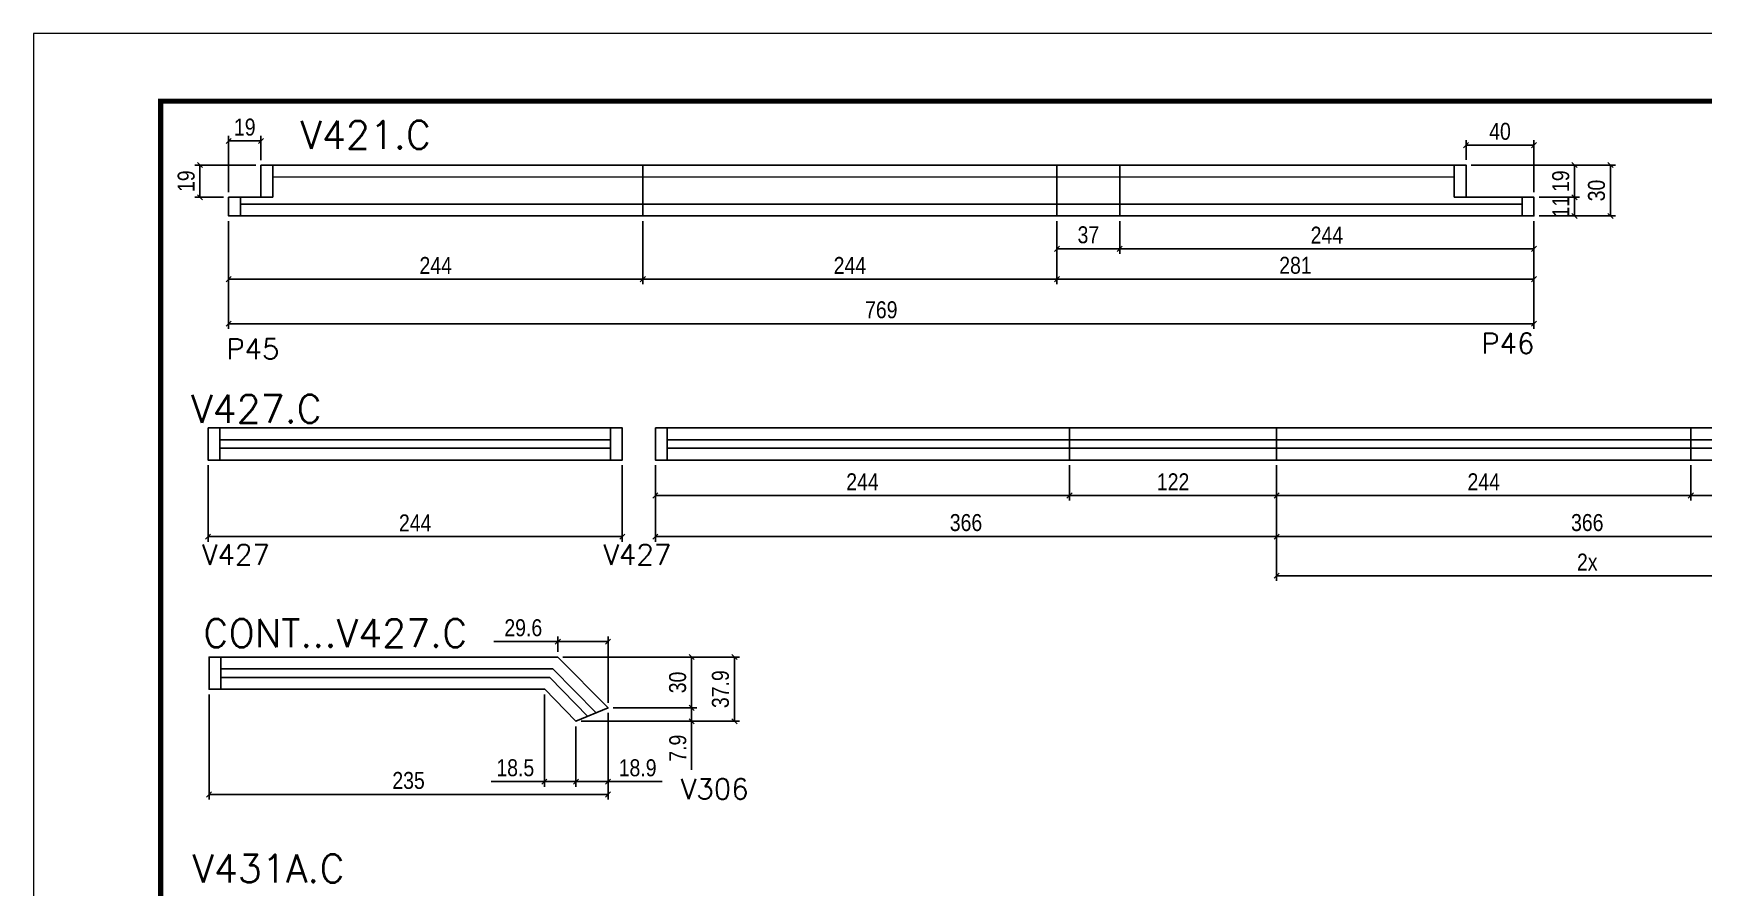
# Model space of a CAD drawing. Extents: x 567194 to 573448, y 6745 to 10093.
# Drawn here: x 571963 to 572947, y 8441 to 8944 of the extents above; entities that cross this region are included whole.
import ezdxf

# ---------------------------------------------------------------- set-up
doc = ezdxf.new("R2010")
doc.units = 0
doc.linetypes.add('DASHED', pattern=[0.75, 0.5, -0.25])
doc.layers.get('0').update_dxf_attribs({"linetype": 'CONTINUOUS'})
doc.layers.get('DEFPOINTS').update_dxf_attribs({"linetype": 'CONTINUOUS'})
for name, color, linetype in [('254', 254, 'CONTINUOUS'), ('5', 5, 'CONTINUOUS'), ('COTA', 241, 'CONTINUOUS'), ('NOMENCLATURA', 7, 'CONTINUOUS'), ('Painéis', 200, 'CONTINUOUS'), ('SARR_2.2x7', 40, 'CONTINUOUS')]:
    doc.layers.add(name, color=color, linetype=linetype)
doc.layers.add('Folhas', color=255, linetype='CONTINUOUS', lineweight=9)
doc.layers.add('SARRAFO DE PRESSAO', color=251, linetype='DASHED', lineweight=9)
doc.styles.add('COTA TECNICA', font='techl___.ttf', dxfattribs={"height": 10})
doc.styles.add('COTA TECNICA-50', font='techl___.ttf', dxfattribs={"height": 10})
doc.styles.get("Standard").update_dxf_attribs({"font": 'ROMANS.SHX'})
doc.dimstyles.new('COTA PAINEL-50', dxfattribs={"dimtxt": 10, "dimasz": 3, "dimexe": 3, "dimexo": 3, "dimgap": 3, "dimtad": 1, "dimdec": 1, "dimzin": 12, "dimdsep": 46, "dimtxsty": 'COTA TECNICA-50', "dimblk1": 'OBLIQUE', "dimblk2": 'OBLIQUE', "dimsah": 1, "dimcen": 0.9, "dimclrd": 4, "dimclre": 4, "dimclrt": 240, "dimadec": 1, "dimazin": 3, "dimtfac": 1, "dimtdec": 1, "dimtmove": 0, "dimatfit": 3, "dimfxl": 1, "dimtolj": 1, "dimtzin": 12, "dimarcsym": 0})
doc.dimstyles.new('PAINEL', dxfattribs={"dimtxt": 10, "dimasz": 3, "dimexe": 3, "dimexo": 3, "dimgap": 3, "dimtad": 1, "dimdec": 1, "dimzin": 12, "dimdsep": 46, "dimtxsty": 'COTA TECNICA', "dimblk1": 'OBLIQUE', "dimblk2": 'OBLIQUE', "dimsah": 1, "dimcen": 0.9, "dimclrd": 4, "dimclre": 4, "dimclrt": 240, "dimadec": 1, "dimazin": 3, "dimtfac": 1, "dimtdec": 1, "dimtmove": 0, "dimatfit": 3, "dimfxl": 1, "dimtolj": 1, "dimtzin": 12, "dimarcsym": 0})

# ---------------------------------------------------------------- blocks, each defined once
blk = doc.blocks.new('9999999999')
at = {"layer": 'Folhas'}
blk.add_lwpolyline([(98138.98, 34190.21), (99623.98, 34190.21), (99623.98, 35240.21), (98138.98, 35240.21)], close=True, dxfattribs=at)
at = {"layer": 'Folhas', "color": 30, "const_width": 3}
blk.add_lwpolyline([(98213.98, 34230.21), (99583.98, 34230.21), (99583.98, 35200.21), (98213.98, 35200.21)], close=True, dxfattribs=at)
blk = doc.blocks.new('_Oblique')
at = {"color": 0, "linetype": 'ByBlock', "lineweight": -2}
blk.add_line((-0.5, -0.5), (0.5, 0.5), dxfattribs=at)
blk = doc.blocks.new('*D71')
at = {"layer": 'COTA', "color": 4, "linetype": 'ByBlock', "lineweight": -2, "transparency": 16777216}
for p, q in [((572066.2, 8554.44), (572066.2, 8492.41)), ((572301.24, 8543.47), (572301.24, 8492.41)), ((572301.24, 8495.41), (572066.2, 8495.41))]:
    blk.add_line(p, q, dxfattribs=at)
at = {"layer": 'DEFPOINTS', "color": 0, "linetype": 'ByBlock', "transparency": 16777216}
for p in [(572066.2, 8557.44), (572301.24, 8546.47), (572066.2, 8495.41)]:
    blk.add_point(p, dxfattribs=at)
at = {"layer": 'COTA', "color": 4, "linetype": 'ByBlock', "lineweight": -2, "transparency": 16777216, "xscale": 3, "yscale": 3, "zscale": 3, "rotation": 180}
blk.add_blockref('_Oblique', (572066.2, 8495.41), dxfattribs=at)
at = {"layer": 'COTA', "color": 4, "linetype": 'ByBlock', "lineweight": -2, "transparency": 16777216, "xscale": 3, "yscale": 3, "zscale": 3}
blk.add_blockref('_Oblique', (572301.24, 8495.41), dxfattribs=at)
at = {"layer": 'COTA', "color": 240, "linetype": 'ByBlock', "transparency": 16777216, "insert": (572183.72, 8503.63), "char_height": 10, "attachment_point": 5, "style": 'COTA TECNICA-50'}
blk.add_mtext('\\A1;235', dxfattribs=at)
blk = doc.blocks.new('*D72')
at = {"layer": 'COTA', "color": 4, "linetype": 'ByBlock', "lineweight": -2, "transparency": 16777216}
for p, q in [((572695.13, 8689.5), (572695.13, 8621.35)), ((573061.13, 8689.5), (573061.13, 8621.35)), ((572695.13, 8624.35), (573061.13, 8624.35))]:
    blk.add_line(p, q, dxfattribs=at)
at = {"layer": 'DEFPOINTS', "color": 0, "linetype": 'ByBlock', "transparency": 16777216}
for p in [(572695.13, 8692.5), (573061.13, 8692.5), (573061.13, 8624.35)]:
    blk.add_point(p, dxfattribs=at)
at = {"layer": 'COTA', "color": 4, "linetype": 'ByBlock', "lineweight": -2, "transparency": 16777216, "xscale": 3, "yscale": 3, "zscale": 3, "rotation": 180}
blk.add_blockref('_Oblique', (572695.13, 8624.35), dxfattribs=at)
at = {"layer": 'COTA', "color": 4, "linetype": 'ByBlock', "lineweight": -2, "transparency": 16777216, "xscale": 3, "yscale": 3, "zscale": 3}
blk.add_blockref('_Oblique', (573061.13, 8624.35), dxfattribs=at)
at = {"layer": 'COTA', "color": 240, "linetype": 'ByBlock', "transparency": 16777216, "insert": (572878.13, 8632.41), "char_height": 10, "attachment_point": 5, "style": 'COTA TECNICA-50'}
blk.add_mtext('\\A1;2x', dxfattribs=at)
blk = doc.blocks.new('*D190')
at = {"layer": 'COTA', "color": 4, "linetype": 'ByBlock', "lineweight": -2, "transparency": 16777216}
for p, q in [((572065.62, 8689.5), (572065.62, 8644.41)), ((572309.62, 8689.5), (572309.62, 8644.41)), ((572065.62, 8647.41), (572309.62, 8647.41))]:
    blk.add_line(p, q, dxfattribs=at)
at = {"layer": 'DEFPOINTS', "color": 0, "linetype": 'ByBlock', "transparency": 16777216}
for p in [(572065.62, 8692.5), (572309.62, 8692.5), (572309.62, 8647.41)]:
    blk.add_point(p, dxfattribs=at)
at = {"layer": 'COTA', "color": 4, "linetype": 'ByBlock', "lineweight": -2, "transparency": 16777216, "xscale": 3, "yscale": 3, "zscale": 3, "rotation": 180}
blk.add_blockref('_Oblique', (572065.62, 8647.41), dxfattribs=at)
at = {"layer": 'COTA', "color": 4, "linetype": 'ByBlock', "lineweight": -2, "transparency": 16777216, "xscale": 3, "yscale": 3, "zscale": 3}
blk.add_blockref('_Oblique', (572309.62, 8647.41), dxfattribs=at)
at = {"layer": 'COTA', "color": 240, "linetype": 'ByBlock', "transparency": 16777216, "insert": (572187.62, 8655.48), "char_height": 10, "attachment_point": 5, "style": 'COTA TECNICA-50'}
blk.add_mtext('\\A1;244', dxfattribs=at)
blk = doc.blocks.new('*D191')
at = {"layer": 'COTA', "color": 4, "linetype": 'ByBlock', "lineweight": -2, "transparency": 16777216}
for p, q in [((572939.13, 8689.5), (572939.13, 8668.65)), ((573061.13, 8689.5), (573061.13, 8668.65)), ((572939.13, 8671.65), (573061.13, 8671.65))]:
    blk.add_line(p, q, dxfattribs=at)
at = {"layer": 'DEFPOINTS', "color": 0, "linetype": 'ByBlock', "transparency": 16777216}
for p in [(572939.13, 8692.5), (573061.13, 8692.5), (573061.13, 8671.65)]:
    blk.add_point(p, dxfattribs=at)
at = {"layer": 'COTA', "color": 4, "linetype": 'ByBlock', "lineweight": -2, "transparency": 16777216, "xscale": 3, "yscale": 3, "zscale": 3, "rotation": 180}
blk.add_blockref('_Oblique', (572939.13, 8671.65), dxfattribs=at)
at = {"layer": 'COTA', "color": 4, "linetype": 'ByBlock', "lineweight": -2, "transparency": 16777216, "xscale": 3, "yscale": 3, "zscale": 3}
blk.add_blockref('_Oblique', (573061.13, 8671.65), dxfattribs=at)
at = {"layer": 'COTA', "color": 240, "linetype": 'ByBlock', "transparency": 16777216, "insert": (573000.13, 8679.71), "char_height": 10, "attachment_point": 5, "style": 'COTA TECNICA-50'}
blk.add_mtext('\\A1;122', dxfattribs=at)
blk = doc.blocks.new('*D214')
at = {"layer": 'COTA', "color": 4, "linetype": 'ByBlock', "lineweight": -2, "transparency": 16777216}
for p, q in [((572274.67, 8576.44), (572353.48, 8576.44)), ((572350.48, 8546.47), (572350.48, 8576.44)), ((572304.24, 8546.47), (572353.48, 8546.47))]:
    blk.add_line(p, q, dxfattribs=at)
at = {"layer": 'DEFPOINTS', "color": 0, "linetype": 'ByBlock', "transparency": 16777216}
for p in [(572271.67, 8576.44), (572350.48, 8576.44), (572301.24, 8546.47)]:
    blk.add_point(p, dxfattribs=at)
at = {"layer": 'COTA', "color": 4, "linetype": 'ByBlock', "lineweight": -2, "transparency": 16777216, "xscale": 3, "yscale": 3, "zscale": 3}
for p, rotation in [((572350.48, 8576.44), 90), ((572350.48, 8546.47), 270)]:
    blk.add_blockref('_Oblique', p, dxfattribs=dict(at, rotation=rotation))
at = {"layer": 'COTA', "color": 240, "linetype": 'ByBlock', "transparency": 16777216, "insert": (572342.27, 8561.45), "char_height": 10, "attachment_point": 5, "rotation": 90, "style": 'COTA TECNICA-50'}
blk.add_mtext('\\A1;30', dxfattribs=at)
blk = doc.blocks.new('*D215')
at = {"layer": 'COTA', "color": 4, "linetype": 'ByBlock', "lineweight": -2, "transparency": 16777216}
for p, q in [((572304.24, 8546.47), (572353.48, 8546.47)), ((572350.48, 8546.47), (572350.48, 8538.54)), ((572285.32, 8538.54), (572353.48, 8538.54)), ((572350.48, 8538.54), (572350.48, 8509.86))]:
    blk.add_line(p, q, dxfattribs=at)
at = {"layer": 'DEFPOINTS', "color": 0, "linetype": 'ByBlock', "transparency": 16777216}
for p in [(572301.24, 8546.47), (572282.32, 8538.54), (572350.48, 8538.54)]:
    blk.add_point(p, dxfattribs=at)
at = {"layer": 'COTA', "color": 4, "linetype": 'ByBlock', "lineweight": -2, "transparency": 16777216, "xscale": 3, "yscale": 3, "zscale": 3}
for p, rotation in [((572350.48, 8546.47), 90), ((572350.48, 8538.54), 270)]:
    blk.add_blockref('_Oblique', p, dxfattribs=dict(at, rotation=rotation))
at = {"layer": 'COTA', "color": 240, "linetype": 'ByBlock', "transparency": 16777216, "insert": (572342.38, 8522.7), "char_height": 10, "attachment_point": 5, "rotation": 90, "style": 'COTA TECNICA-50'}
blk.add_mtext('\\A1;7.9', dxfattribs=at)
blk = doc.blocks.new('*D78')
at = {"layer": 'COTA', "color": 4, "linetype": 'ByBlock', "lineweight": -2, "transparency": 16777216}
for p, q in [((572274.67, 8576.44), (572378.74, 8576.44)), ((572375.74, 8576.44), (572375.74, 8538.54)), ((572285.32, 8538.54), (572378.74, 8538.54))]:
    blk.add_line(p, q, dxfattribs=at)
at = {"layer": 'DEFPOINTS', "color": 0, "linetype": 'ByBlock', "transparency": 16777216}
for p in [(572271.67, 8576.44), (572282.32, 8538.54), (572375.74, 8538.54)]:
    blk.add_point(p, dxfattribs=at)
at = {"layer": 'COTA', "color": 4, "linetype": 'ByBlock', "lineweight": -2, "transparency": 16777216, "xscale": 3, "yscale": 3, "zscale": 3}
for p, rotation in [((572375.74, 8576.44), 90), ((572375.74, 8538.54), 270)]:
    blk.add_blockref('_Oblique', p, dxfattribs=dict(at, rotation=rotation))
at = {"layer": 'COTA', "color": 240, "linetype": 'ByBlock', "transparency": 16777216, "insert": (572367.49, 8557.49), "char_height": 10, "attachment_point": 5, "rotation": 90, "style": 'COTA TECNICA-50'}
blk.add_mtext('\\A1;37.9', dxfattribs=at)
blk = doc.blocks.new('*D79')
at = {"layer": 'COTA', "color": 4, "linetype": 'ByBlock', "lineweight": -2, "transparency": 16777216}
for p, q in [((572301.24, 8543.47), (572301.24, 8499.98)), ((572282.32, 8535.54), (572282.32, 8499.98)), ((572282.32, 8502.98), (572301.24, 8502.98)), ((572301.24, 8502.98), (572333.1, 8502.98))]:
    blk.add_line(p, q, dxfattribs=at)
at = {"layer": 'DEFPOINTS', "color": 0, "linetype": 'ByBlock', "transparency": 16777216}
for p in [(572301.24, 8546.47), (572282.32, 8538.54), (572282.32, 8502.98)]:
    blk.add_point(p, dxfattribs=at)
at = {"layer": 'COTA', "color": 4, "linetype": 'ByBlock', "lineweight": -2, "transparency": 16777216, "xscale": 3, "yscale": 3, "zscale": 3, "rotation": 180}
blk.add_blockref('_Oblique', (572282.32, 8502.98), dxfattribs=at)
at = {"layer": 'COTA', "color": 4, "linetype": 'ByBlock', "lineweight": -2, "transparency": 16777216, "xscale": 3, "yscale": 3, "zscale": 3}
blk.add_blockref('_Oblique', (572301.24, 8502.98), dxfattribs=at)
at = {"layer": 'COTA', "color": 240, "linetype": 'ByBlock', "transparency": 16777216, "insert": (572318.67, 8511.08), "char_height": 10, "attachment_point": 5, "style": 'COTA TECNICA-50'}
blk.add_mtext('\\A1;18.9', dxfattribs=at)
blk = doc.blocks.new('*D216')
at = {"layer": 'COTA', "color": 4, "linetype": 'ByBlock', "lineweight": -2, "transparency": 16777216}
for p, q in [((572263.77, 8554.44), (572263.77, 8499.98)), ((572282.32, 8535.54), (572282.32, 8499.98)), ((572263.77, 8502.98), (572232.43, 8502.98)), ((572282.32, 8502.98), (572263.77, 8502.98))]:
    blk.add_line(p, q, dxfattribs=at)
at = {"layer": 'DEFPOINTS', "color": 0, "linetype": 'ByBlock', "transparency": 16777216}
for p in [(572263.77, 8557.44), (572282.32, 8538.54), (572263.77, 8502.98)]:
    blk.add_point(p, dxfattribs=at)
at = {"layer": 'COTA', "color": 4, "linetype": 'ByBlock', "lineweight": -2, "transparency": 16777216, "xscale": 3, "yscale": 3, "zscale": 3, "rotation": 180}
blk.add_blockref('_Oblique', (572263.77, 8502.98), dxfattribs=at)
at = {"layer": 'COTA', "color": 4, "linetype": 'ByBlock', "lineweight": -2, "transparency": 16777216, "xscale": 3, "yscale": 3, "zscale": 3}
blk.add_blockref('_Oblique', (572282.32, 8502.98), dxfattribs=at)
at = {"layer": 'COTA', "color": 240, "linetype": 'ByBlock', "transparency": 16777216, "insert": (572246.6, 8511.11), "char_height": 10, "attachment_point": 5, "style": 'COTA TECNICA-50'}
blk.add_mtext('\\A1;18.5', dxfattribs=at)
blk = doc.blocks.new('*D225')
at = {"layer": 'COTA', "color": 4, "linetype": 'ByBlock', "lineweight": -2, "transparency": 16777216}
for p, q in [((572271.67, 8585.51), (572233.95, 8585.51)), ((572271.67, 8579.44), (572271.67, 8588.51)), ((572301.24, 8585.51), (572271.67, 8585.51)), ((572301.24, 8549.47), (572301.24, 8588.51))]:
    blk.add_line(p, q, dxfattribs=at)
at = {"layer": 'DEFPOINTS', "color": 0, "linetype": 'ByBlock', "transparency": 16777216}
for p in [(572271.67, 8585.51), (572271.67, 8576.44), (572301.24, 8546.47)]:
    blk.add_point(p, dxfattribs=at)
at = {"layer": 'COTA', "color": 4, "linetype": 'ByBlock', "lineweight": -2, "transparency": 16777216, "xscale": 3, "yscale": 3, "zscale": 3, "rotation": 180}
blk.add_blockref('_Oblique', (572271.67, 8585.51), dxfattribs=at)
at = {"layer": 'COTA', "color": 4, "linetype": 'ByBlock', "lineweight": -2, "transparency": 16777216, "xscale": 3, "yscale": 3, "zscale": 3}
blk.add_blockref('_Oblique', (572301.24, 8585.51), dxfattribs=at)
at = {"layer": 'COTA', "color": 240, "linetype": 'ByBlock', "transparency": 16777216, "insert": (572251.31, 8593.64), "char_height": 10, "attachment_point": 5, "style": 'COTA TECNICA-50'}
blk.add_mtext('\\A1;29.6', dxfattribs=at)
blk = doc.blocks.new('*D234')
at = {"layer": 'COTA', "color": 4, "lineweight": -2, "transparency": 16777216}
for p, q in [((572329.13, 8689.5), (572329.13, 8668.65)), ((572573.13, 8689.5), (572573.13, 8668.65)), ((572329.13, 8671.65), (572573.13, 8671.65))]:
    blk.add_line(p, q, dxfattribs=at)
at = {"layer": 'DEFPOINTS', "color": 0, "transparency": 16777216}
for p in [(572329.13, 8692.5), (572573.13, 8692.5), (572573.13, 8671.65)]:
    blk.add_point(p, dxfattribs=at)
at = {"layer": 'COTA', "color": 4, "lineweight": -2, "transparency": 16777216, "xscale": 3, "yscale": 3, "zscale": 3, "rotation": 180}
blk.add_blockref('_Oblique', (572329.13, 8671.65), dxfattribs=at)
at = {"layer": 'COTA', "color": 4, "lineweight": -2, "transparency": 16777216, "xscale": 3, "yscale": 3, "zscale": 3}
blk.add_blockref('_Oblique', (572573.13, 8671.65), dxfattribs=at)
at = {"layer": 'COTA', "color": 240, "transparency": 16777216, "insert": (572451.13, 8679.72), "char_height": 10, "attachment_point": 5, "style": 'COTA TECNICA'}
blk.add_mtext('\\A1;244', dxfattribs=at)
blk = doc.blocks.new('*D100')
at = {"layer": 'COTA', "color": 4, "lineweight": -2, "transparency": 16777216}
for p, q in [((572573.13, 8689.5), (572573.13, 8668.65)), ((572695.13, 8689.5), (572695.13, 8668.65)), ((572573.13, 8671.65), (572695.13, 8671.65))]:
    blk.add_line(p, q, dxfattribs=at)
at = {"layer": 'DEFPOINTS', "color": 0, "transparency": 16777216}
for p in [(572573.13, 8692.5), (572695.13, 8692.5), (572695.13, 8671.65)]:
    blk.add_point(p, dxfattribs=at)
at = {"layer": 'COTA', "color": 4, "lineweight": -2, "transparency": 16777216, "xscale": 3, "yscale": 3, "zscale": 3, "rotation": 180}
blk.add_blockref('_Oblique', (572573.13, 8671.65), dxfattribs=at)
at = {"layer": 'COTA', "color": 4, "lineweight": -2, "transparency": 16777216, "xscale": 3, "yscale": 3, "zscale": 3}
blk.add_blockref('_Oblique', (572695.13, 8671.65), dxfattribs=at)
at = {"layer": 'COTA', "color": 240, "transparency": 16777216, "insert": (572634.13, 8679.71), "char_height": 10, "attachment_point": 5, "style": 'COTA TECNICA'}
blk.add_mtext('\\A1;122', dxfattribs=at)
blk = doc.blocks.new('*D101')
at = {"layer": 'COTA', "color": 4, "lineweight": -2, "transparency": 16777216}
for p, q in [((572329.13, 8689.5), (572329.13, 8644.41)), ((572695.13, 8689.5), (572695.13, 8644.41)), ((572329.13, 8647.41), (572695.13, 8647.41))]:
    blk.add_line(p, q, dxfattribs=at)
at = {"layer": 'DEFPOINTS', "color": 0, "transparency": 16777216}
for p in [(572329.13, 8692.5), (572695.13, 8692.5), (572695.13, 8647.41)]:
    blk.add_point(p, dxfattribs=at)
at = {"layer": 'COTA', "color": 4, "lineweight": -2, "transparency": 16777216, "xscale": 3, "yscale": 3, "zscale": 3, "rotation": 180}
blk.add_blockref('_Oblique', (572329.13, 8647.41), dxfattribs=at)
at = {"layer": 'COTA', "color": 4, "lineweight": -2, "transparency": 16777216, "xscale": 3, "yscale": 3, "zscale": 3}
blk.add_blockref('_Oblique', (572695.13, 8647.41), dxfattribs=at)
at = {"layer": 'COTA', "color": 240, "transparency": 16777216, "insert": (572512.13, 8655.63), "char_height": 10, "attachment_point": 5, "style": 'COTA TECNICA'}
blk.add_mtext('\\A1;366', dxfattribs=at)
blk = doc.blocks.new('*D235')
at = {"layer": 'COTA', "color": 4, "lineweight": -2, "transparency": 16777216}
for p, q in [((572695.13, 8689.5), (572695.13, 8668.65)), ((572939.13, 8689.5), (572939.13, 8668.65)), ((572695.13, 8671.65), (572939.13, 8671.65))]:
    blk.add_line(p, q, dxfattribs=at)
at = {"layer": 'DEFPOINTS', "color": 0, "transparency": 16777216}
for p in [(572695.13, 8692.5), (572939.13, 8692.5), (572939.13, 8671.65)]:
    blk.add_point(p, dxfattribs=at)
at = {"layer": 'COTA', "color": 4, "lineweight": -2, "transparency": 16777216, "xscale": 3, "yscale": 3, "zscale": 3, "rotation": 180}
blk.add_blockref('_Oblique', (572695.13, 8671.65), dxfattribs=at)
at = {"layer": 'COTA', "color": 4, "lineweight": -2, "transparency": 16777216, "xscale": 3, "yscale": 3, "zscale": 3}
blk.add_blockref('_Oblique', (572939.13, 8671.65), dxfattribs=at)
at = {"layer": 'COTA', "color": 240, "transparency": 16777216, "insert": (572817.13, 8679.72), "char_height": 10, "attachment_point": 5, "style": 'COTA TECNICA'}
blk.add_mtext('\\A1;244', dxfattribs=at)
blk = doc.blocks.new('*D102')
at = {"layer": 'COTA', "color": 4, "lineweight": -2, "transparency": 16777216}
for p, q in [((572695.13, 8689.5), (572695.13, 8644.41)), ((573061.13, 8689.5), (573061.13, 8644.41)), ((572695.13, 8647.41), (573061.13, 8647.41))]:
    blk.add_line(p, q, dxfattribs=at)
at = {"layer": 'DEFPOINTS', "color": 0, "transparency": 16777216}
for p in [(572695.13, 8692.5), (573061.13, 8692.5), (573061.13, 8647.41)]:
    blk.add_point(p, dxfattribs=at)
at = {"layer": 'COTA', "color": 4, "lineweight": -2, "transparency": 16777216, "xscale": 3, "yscale": 3, "zscale": 3, "rotation": 180}
blk.add_blockref('_Oblique', (572695.13, 8647.41), dxfattribs=at)
at = {"layer": 'COTA', "color": 4, "lineweight": -2, "transparency": 16777216, "xscale": 3, "yscale": 3, "zscale": 3}
blk.add_blockref('_Oblique', (573061.13, 8647.41), dxfattribs=at)
at = {"layer": 'COTA', "color": 240, "transparency": 16777216, "insert": (572878.13, 8655.63), "char_height": 10, "attachment_point": 5, "style": 'COTA TECNICA'}
blk.add_mtext('\\A1;366', dxfattribs=at)
blk = doc.blocks.new('*D265')
at = {"layer": '254', "color": 4, "linetype": 'Continuous', "lineweight": -2, "transparency": 16777216}
for p, q in [((572077.72, 8833.39), (572077.72, 8796.17)), ((572321.72, 8833.39), (572321.72, 8796.17)), ((572077.72, 8799.17), (572321.72, 8799.17))]:
    blk.add_line(p, q, dxfattribs=at)
at = {"layer": 'DEFPOINTS', "color": 0, "linetype": 'Continuous', "transparency": 16777216}
for p in [(572077.72, 8836.39), (572321.72, 8836.39), (572321.72, 8799.17)]:
    blk.add_point(p, dxfattribs=at)
at = {"layer": '254', "color": 4, "linetype": 'Continuous', "lineweight": -2, "transparency": 16777216, "xscale": 3, "yscale": 3, "zscale": 3, "rotation": 180}
blk.add_blockref('_Oblique', (572077.72, 8799.17), dxfattribs=at)
at = {"layer": '254', "color": 4, "linetype": 'Continuous', "lineweight": -2, "transparency": 16777216, "xscale": 3, "yscale": 3, "zscale": 3}
blk.add_blockref('_Oblique', (572321.72, 8799.17), dxfattribs=at)
at = {"layer": '254', "color": 240, "linetype": 'Continuous', "transparency": 16777216, "insert": (572199.72, 8807.24), "char_height": 10, "attachment_point": 5, "style": 'COTA TECNICA'}
blk.add_mtext('\\A1;244', dxfattribs=at)
blk = doc.blocks.new('*D266')
at = {"layer": '254', "color": 4, "linetype": 'Continuous', "lineweight": -2, "transparency": 16777216}
for p, q in [((572321.72, 8833.39), (572321.72, 8796.17)), ((572565.72, 8833.39), (572565.72, 8796.17)), ((572321.72, 8799.17), (572565.72, 8799.17))]:
    blk.add_line(p, q, dxfattribs=at)
at = {"layer": 'DEFPOINTS', "color": 0, "linetype": 'Continuous', "transparency": 16777216}
for p in [(572321.72, 8836.39), (572565.72, 8836.39), (572565.72, 8799.17)]:
    blk.add_point(p, dxfattribs=at)
at = {"layer": '254', "color": 4, "linetype": 'Continuous', "lineweight": -2, "transparency": 16777216, "xscale": 3, "yscale": 3, "zscale": 3, "rotation": 180}
blk.add_blockref('_Oblique', (572321.72, 8799.17), dxfattribs=at)
at = {"layer": '254', "color": 4, "linetype": 'Continuous', "lineweight": -2, "transparency": 16777216, "xscale": 3, "yscale": 3, "zscale": 3}
blk.add_blockref('_Oblique', (572565.72, 8799.17), dxfattribs=at)
at = {"layer": '254', "color": 240, "linetype": 'Continuous', "transparency": 16777216, "insert": (572443.72, 8807.24), "char_height": 10, "attachment_point": 5, "style": 'COTA TECNICA'}
blk.add_mtext('\\A1;244', dxfattribs=at)
blk = doc.blocks.new('*D267')
at = {"layer": '254', "color": 4, "linetype": 'Continuous', "lineweight": -2, "transparency": 16777216}
for p, q in [((572602.72, 8833.39), (572602.72, 8814.04)), ((572846.73, 8833.39), (572846.73, 8814.04)), ((572602.72, 8817.04), (572846.73, 8817.04))]:
    blk.add_line(p, q, dxfattribs=at)
at = {"layer": 'DEFPOINTS', "color": 0, "linetype": 'Continuous', "transparency": 16777216}
for p in [(572602.72, 8836.39), (572846.73, 8836.39), (572846.73, 8817.04)]:
    blk.add_point(p, dxfattribs=at)
at = {"layer": '254', "color": 4, "linetype": 'Continuous', "lineweight": -2, "transparency": 16777216, "xscale": 3, "yscale": 3, "zscale": 3}
for p, rotation in [((572602.72, 8817.04), 180.0000640061699), ((572846.73, 8817.04), 6.40061699439162e-05)]:
    blk.add_blockref('_Oblique', p, dxfattribs=dict(at, rotation=rotation))
at = {"layer": '254', "color": 240, "linetype": 'Continuous', "transparency": 16777216, "insert": (572724.72, 8825.11), "char_height": 10, "attachment_point": 5, "rotation": 0.00006, "style": 'COTA TECNICA'}
blk.add_mtext('\\A1;244', dxfattribs=at)
blk = doc.blocks.new('*D268')
at = {"layer": '254', "color": 4, "linetype": 'Continuous', "lineweight": -2, "transparency": 16777216}
for p, q in [((572565.72, 8833.39), (572565.72, 8814.04)), ((572602.72, 8833.39), (572602.72, 8814.04)), ((572565.72, 8817.04), (572602.72, 8817.04))]:
    blk.add_line(p, q, dxfattribs=at)
at = {"layer": 'DEFPOINTS', "color": 0, "linetype": 'Continuous', "transparency": 16777216}
for p in [(572565.72, 8836.39), (572602.72, 8836.39), (572602.72, 8817.04)]:
    blk.add_point(p, dxfattribs=at)
at = {"layer": '254', "color": 4, "linetype": 'Continuous', "lineweight": -2, "transparency": 16777216, "xscale": 3, "yscale": 3, "zscale": 3, "rotation": 180}
blk.add_blockref('_Oblique', (572565.72, 8817.04), dxfattribs=at)
at = {"layer": '254', "color": 4, "linetype": 'Continuous', "lineweight": -2, "transparency": 16777216, "xscale": 3, "yscale": 3, "zscale": 3}
blk.add_blockref('_Oblique', (572602.72, 8817.04), dxfattribs=at)
at = {"layer": '254', "color": 240, "linetype": 'Continuous', "transparency": 16777216, "insert": (572584.22, 8825.26), "char_height": 10, "attachment_point": 5, "style": 'COTA TECNICA'}
blk.add_mtext('\\A1;37', dxfattribs=at)
blk = doc.blocks.new('*D269')
at = {"layer": '254', "color": 4, "linetype": 'Continuous', "lineweight": -2, "transparency": 16777216}
for p, q in [((572849.72, 8847.4), (572873.61, 8847.4)), ((572870.61, 8836.39), (572870.61, 8847.4)), ((572849.72, 8836.39), (572873.61, 8836.39))]:
    blk.add_line(p, q, dxfattribs=at)
at = {"layer": 'DEFPOINTS', "color": 0, "linetype": 'Continuous', "transparency": 16777216}
for p in [(572846.72, 8847.4), (572870.61, 8847.4), (572846.72, 8836.39)]:
    blk.add_point(p, dxfattribs=at)
at = {"layer": '254', "color": 4, "linetype": 'Continuous', "lineweight": -2, "transparency": 16777216, "xscale": 3, "yscale": 3, "zscale": 3}
for p, rotation in [((572870.61, 8847.4), 90), ((572870.61, 8836.39), 270)]:
    blk.add_blockref('_Oblique', p, dxfattribs=dict(at, rotation=rotation))
at = {"layer": '254', "color": 240, "linetype": 'Continuous', "transparency": 16777216, "insert": (572862.56, 8841.89), "char_height": 10, "attachment_point": 5, "rotation": 90, "style": 'COTA TECNICA'}
blk.add_mtext('\\A1;11', dxfattribs=at)
blk = doc.blocks.new('*D270')
at = {"layer": '254', "color": 4, "linetype": 'Continuous', "lineweight": -2, "transparency": 16777216}
for p, q in [((572809.72, 8866.4), (572873.61, 8866.4)), ((572870.61, 8847.4), (572870.61, 8866.4)), ((572849.72, 8847.4), (572873.61, 8847.4))]:
    blk.add_line(p, q, dxfattribs=at)
at = {"layer": 'DEFPOINTS', "color": 0, "linetype": 'Continuous', "transparency": 16777216}
for p in [(572806.72, 8866.4), (572870.61, 8866.4), (572846.72, 8847.4)]:
    blk.add_point(p, dxfattribs=at)
at = {"layer": '254', "color": 4, "linetype": 'Continuous', "lineweight": -2, "transparency": 16777216, "xscale": 3, "yscale": 3, "zscale": 3}
for p, rotation in [((572870.61, 8866.4), 90), ((572870.61, 8847.4), 270)]:
    blk.add_blockref('_Oblique', p, dxfattribs=dict(at, rotation=rotation))
at = {"layer": '254', "color": 240, "linetype": 'Continuous', "transparency": 16777216, "insert": (572862.53, 8856.9), "char_height": 10, "attachment_point": 5, "rotation": 90, "style": 'COTA TECNICA'}
blk.add_mtext('\\A1;19', dxfattribs=at)
blk = doc.blocks.new('*D271')
at = {"layer": '254', "color": 4, "linetype": 'Continuous', "lineweight": -2, "transparency": 16777216}
for p, q in [((572806.72, 8869.4), (572806.72, 8881.13)), ((572806.72, 8878.13), (572846.72, 8878.13)), ((572846.72, 8850.4), (572846.72, 8881.13))]:
    blk.add_line(p, q, dxfattribs=at)
at = {"layer": 'DEFPOINTS', "color": 0, "linetype": 'Continuous', "transparency": 16777216}
for p in [(572846.72, 8878.13), (572806.72, 8866.4), (572846.72, 8847.4)]:
    blk.add_point(p, dxfattribs=at)
at = {"layer": '254', "color": 4, "linetype": 'Continuous', "lineweight": -2, "transparency": 16777216, "xscale": 3, "yscale": 3, "zscale": 3, "rotation": 180}
blk.add_blockref('_Oblique', (572806.72, 8878.13), dxfattribs=at)
at = {"layer": '254', "color": 4, "linetype": 'Continuous', "lineweight": -2, "transparency": 16777216, "xscale": 3, "yscale": 3, "zscale": 3}
blk.add_blockref('_Oblique', (572846.72, 8878.13), dxfattribs=at)
at = {"layer": '254', "color": 240, "linetype": 'Continuous', "transparency": 16777216, "insert": (572826.72, 8886.23), "char_height": 10, "attachment_point": 5, "style": 'COTA TECNICA'}
blk.add_mtext('\\A1;40', dxfattribs=at)
blk = doc.blocks.new('*D272')
at = {"layer": '254', "color": 4, "linetype": 'Continuous', "lineweight": -2, "transparency": 16777216}
for p, q in [((572809.72, 8866.4), (572894.83, 8866.4)), ((572891.83, 8866.4), (572891.83, 8836.39)), ((572849.73, 8836.39), (572894.83, 8836.39))]:
    blk.add_line(p, q, dxfattribs=at)
at = {"layer": 'DEFPOINTS', "color": 0, "linetype": 'Continuous', "transparency": 16777216}
for p in [(572806.72, 8866.4), (572846.73, 8836.39), (572891.83, 8836.39)]:
    blk.add_point(p, dxfattribs=at)
at = {"layer": '254', "color": 4, "linetype": 'Continuous', "lineweight": -2, "transparency": 16777216, "xscale": 3, "yscale": 3, "zscale": 3}
for p, rotation in [((572891.83, 8866.4), 90), ((572891.83, 8836.39), 270)]:
    blk.add_blockref('_Oblique', p, dxfattribs=dict(at, rotation=rotation))
at = {"layer": '254', "color": 240, "linetype": 'Continuous', "transparency": 16777216, "insert": (572883.61, 8851.4), "char_height": 10, "attachment_point": 5, "rotation": 90, "style": 'COTA TECNICA'}
blk.add_mtext('\\A1;30', dxfattribs=at)
blk = doc.blocks.new('*D273')
at = {"layer": '254', "color": 4, "linetype": 'Continuous', "lineweight": -2, "transparency": 16777216}
for p, q in [((572077.72, 8833.39), (572077.72, 8769.92)), ((572846.73, 8833.39), (572846.73, 8769.92)), ((572077.72, 8772.92), (572846.73, 8772.92))]:
    blk.add_line(p, q, dxfattribs=at)
at = {"layer": 'DEFPOINTS', "color": 0, "linetype": 'Continuous', "transparency": 16777216}
for p in [(572077.72, 8836.39), (572846.73, 8836.39), (572846.73, 8772.92)]:
    blk.add_point(p, dxfattribs=at)
at = {"layer": '254', "color": 4, "linetype": 'Continuous', "lineweight": -2, "transparency": 16777216, "xscale": 3, "yscale": 3, "zscale": 3, "rotation": 180}
blk.add_blockref('_Oblique', (572077.72, 8772.92), dxfattribs=at)
at = {"layer": '254', "color": 4, "linetype": 'Continuous', "lineweight": -2, "transparency": 16777216, "xscale": 3, "yscale": 3, "zscale": 3}
blk.add_blockref('_Oblique', (572846.73, 8772.92), dxfattribs=at)
at = {"layer": '254', "color": 240, "linetype": 'Continuous', "transparency": 16777216, "insert": (572462.22, 8781.05), "char_height": 10, "attachment_point": 5, "style": 'COTA TECNICA'}
blk.add_mtext('\\A1;769', dxfattribs=at)
blk = doc.blocks.new('*D274')
at = {"layer": '254', "color": 4, "linetype": 'Continuous', "lineweight": -2, "transparency": 16777216}
for p, q in [((572565.72, 8833.39), (572565.72, 8796.17)), ((572846.73, 8833.39), (572846.73, 8796.17)), ((572565.72, 8799.17), (572846.73, 8799.17))]:
    blk.add_line(p, q, dxfattribs=at)
at = {"layer": 'DEFPOINTS', "color": 0, "linetype": 'Continuous', "transparency": 16777216}
for p in [(572565.72, 8836.39), (572846.73, 8836.39), (572846.73, 8799.17)]:
    blk.add_point(p, dxfattribs=at)
at = {"layer": '254', "color": 4, "linetype": 'Continuous', "lineweight": -2, "transparency": 16777216, "xscale": 3, "yscale": 3, "zscale": 3, "rotation": 180}
blk.add_blockref('_Oblique', (572565.72, 8799.17), dxfattribs=at)
at = {"layer": '254', "color": 4, "linetype": 'Continuous', "lineweight": -2, "transparency": 16777216, "xscale": 3, "yscale": 3, "zscale": 3}
blk.add_blockref('_Oblique', (572846.73, 8799.17), dxfattribs=at)
at = {"layer": '254', "color": 240, "linetype": 'Continuous', "transparency": 16777216, "insert": (572706.22, 8807.27), "char_height": 10, "attachment_point": 5, "style": 'COTA TECNICA'}
blk.add_mtext('\\A1;281', dxfattribs=at)
blk = doc.blocks.new('*D275')
at = {"layer": '254', "color": 4, "linetype": 'Continuous', "lineweight": -2, "transparency": 16777216}
for p, q in [((572077.72, 8850.39), (572077.72, 8883.63)), ((572077.72, 8880.63), (572096.73, 8880.63)), ((572096.73, 8869.39), (572096.73, 8883.63))]:
    blk.add_line(p, q, dxfattribs=at)
at = {"layer": 'DEFPOINTS', "color": 0, "linetype": 'Continuous', "transparency": 16777216}
for p in [(572096.73, 8880.63), (572096.73, 8866.39), (572077.72, 8847.39)]:
    blk.add_point(p, dxfattribs=at)
at = {"layer": '254', "color": 4, "linetype": 'Continuous', "lineweight": -2, "transparency": 16777216, "xscale": 3, "yscale": 3, "zscale": 3, "rotation": 180}
blk.add_blockref('_Oblique', (572077.72, 8880.63), dxfattribs=at)
at = {"layer": '254', "color": 4, "linetype": 'Continuous', "lineweight": -2, "transparency": 16777216, "xscale": 3, "yscale": 3, "zscale": 3}
blk.add_blockref('_Oblique', (572096.73, 8880.63), dxfattribs=at)
at = {"layer": '254', "color": 240, "linetype": 'Continuous', "transparency": 16777216, "insert": (572087.23, 8888.72), "char_height": 10, "attachment_point": 5, "style": 'COTA TECNICA'}
blk.add_mtext('\\A1;19', dxfattribs=at)
blk = doc.blocks.new('*D276')
at = {"layer": '254', "color": 4, "linetype": 'Continuous', "lineweight": -2, "transparency": 16777216}
for p, q in [((572093.73, 8866.38), (572057.84, 8866.38)), ((572060.84, 8866.38), (572060.84, 8847.39)), ((572074.72, 8847.39), (572057.84, 8847.39))]:
    blk.add_line(p, q, dxfattribs=at)
at = {"layer": 'DEFPOINTS', "color": 0, "linetype": 'Continuous', "transparency": 16777216}
for p in [(572096.73, 8866.38), (572060.84, 8847.39), (572077.72, 8847.39)]:
    blk.add_point(p, dxfattribs=at)
at = {"layer": '254', "color": 4, "linetype": 'Continuous', "lineweight": -2, "transparency": 16777216, "xscale": 3, "yscale": 3, "zscale": 3}
for p, rotation in [((572060.84, 8866.38), 90), ((572060.84, 8847.39), 270)]:
    blk.add_blockref('_Oblique', p, dxfattribs=dict(at, rotation=rotation))
at = {"layer": '254', "color": 240, "linetype": 'Continuous', "transparency": 16777216, "insert": (572052.75, 8856.89), "char_height": 10, "attachment_point": 5, "rotation": 90, "style": 'COTA TECNICA'}
blk.add_mtext('\\A1;19', dxfattribs=at)

msp = doc.modelspace()

# ---------------------------------------------------------------- linework, layer by layer
at = {"layer": 'Painéis', "linetype": 'Continuous'}
for p, q in [((572321.72, 8836.39), (572321.72, 8866.38)), ((572565.72, 8836.39), (572565.72, 8866.39)), ((572602.72, 8836.39), (572602.72, 8866.39))]:
    msp.add_line(p, q, dxfattribs=at)
for points in [[(572096.73, 8866.39), (572096.73, 8847.39), (572077.72, 8847.39), (572077.72, 8836.39), (572846.72, 8836.39), (572846.72, 8847.4), (572806.72, 8847.4), (572806.72, 8866.4), (572096.73, 8866.38)], [(572271.67, 8576.44), (572066.2, 8576.44), (572066.2, 8557.44), (572263.77, 8557.44), (572263.84, 8557.61)], [(572263.84, 8557.61), (572263.84, 8557.61), (572282.32, 8538.54), (572301.24, 8546.47), (572271.67, 8576.44)]]:
    msp.add_lwpolyline(points, dxfattribs=at)
for points in [[(572065.62, 8711.5), (572309.62, 8711.5), (572309.62, 8692.5), (572065.62, 8692.5)], [(572329.13, 8711.5), (572573.13, 8711.5), (572573.13, 8692.5), (572329.13, 8692.5)], [(572573.13, 8711.5), (572695.13, 8711.5), (572695.13, 8692.5), (572573.13, 8692.5)], [(572695.13, 8711.5), (572939.13, 8711.5), (572939.13, 8692.5), (572695.13, 8692.5)], [(572939.13, 8711.5), (573061.13, 8711.5), (573061.13, 8692.5), (572939.13, 8692.5)]]:
    msp.add_lwpolyline(points, close=True, dxfattribs=at)
at = {"layer": 'SARR_2.2x7', "linetype": 'Continuous'}
for p, q in [((572103.73, 8866.38), (572103.73, 8847.39)), ((572799.72, 8866.4), (572799.72, 8847.4)), ((572103.73, 8859.38), (572799.72, 8859.37)), ((572084.72, 8847.39), (572084.72, 8836.39)), ((572103.73, 8847.39), (572096.73, 8847.39)), ((572799.72, 8847.4), (572806.72, 8847.4)), ((572839.72, 8847.4), (572839.72, 8836.39)), ((572839.72, 8843.39), (572084.72, 8843.39)), ((572072.62, 8711.5), (572072.62, 8692.5)), ((572302.62, 8711.5), (572302.62, 8692.5)), ((572336.13, 8711.5), (572336.13, 8692.5)), ((572302.62, 8704.5), (572072.62, 8704.5)), ((572072.62, 8699.5), (572302.62, 8699.5)), ((572336.13, 8704.5), (572629.13, 8704.5)), ((572629.13, 8699.5), (572336.13, 8699.5)), ((572629.13, 8704.5), (572695.13, 8704.5)), ((572629.13, 8699.5), (572695.13, 8699.5)), ((572695.13, 8704.5), (572995.13, 8704.5)), ((572995.13, 8699.5), (572695.13, 8699.5)), ((572073.2, 8576.44), (572073.2, 8557.44)), ((572268.75, 8569.44), (572073.2, 8569.44)), ((572073.2, 8564.44), (572266.97, 8564.44)), ((572289.25, 8541.45), (572266.97, 8564.44)), ((572268.75, 8569.44), (572294.28, 8543.55))]:
    msp.add_line(p, q, dxfattribs=at)

# ---------------------------------------------------------------- block references
at = {"layer": 'SARRAFO DE PRESSAO', "color": 6, "linetype": 'ByBlock'}
msp.add_blockref('9999999999', (473823.73, -26296.18), dxfattribs=at)

# ---------------------------------------------------------------- texts
at = {"layer": '5', "linetype": 'Continuous'}
for s, p in [('P46', (572815.65, 8755.32)), ('P45', (572076.29, 8752.06)), ('V427', (572061.93, 8630.85)), ('V427', (572298.39, 8630.85)), ('V306', (572344, 8492.72))]:
    msp.add_text(s, height=12, rotation=359.99996, dxfattribs=at).set_placement(p)
at = {"layer": 'NOMENCLATURA', "linetype": 'Continuous'}
for s, p in [('V421.C', (572119.9, 8875.89)), ('V427.C', (572055.57, 8714.49)), ('CONT...V427.C', (572062.76, 8582.3)), ('V431A.C', (572056.28, 8443.54))]:
    msp.add_text(s, height=16.5, dxfattribs=at).set_placement(p)

# ---------------------------------------------------------------- dimensions: what is measured, and where the dimension line sits
at = {"layer": '254', "linetype": 'Continuous'}
for base, p1, p2, picture, middle in [((572096.73, 8880.63), (572077.72, 8847.39), (572096.73, 8866.39), '*D275', (572087.23, 8888.72)), ((572846.72, 8878.13), (572806.72, 8866.4), (572846.72, 8847.4), '*D271', (572826.72, 8886.23)), ((572846.72, 8772.92), (572077.72, 8836.39), (572846.72, 8836.39), '*D273', (572462.22, 8781.05)), ((572846.72, 8799.17), (572565.72, 8836.39), (572846.72, 8836.39), '*D274', (572706.22, 8807.27))]:
    dim = msp.add_linear_dim(base=base, p1=p1, p2=p2, dimstyle='PAINEL', dxfattribs=at)
    dim.commit()
    dim.dimension.update_dxf_attribs({"geometry": picture, "text_midpoint": middle})
for base, p1, p2, picture, middle in [((572060.84, 8847.39), (572096.73, 8866.38), (572077.72, 8847.39), '*D276', (572052.75, 8856.89)), ((572870.61, 8866.4), (572846.72, 8847.4), (572806.72, 8866.4), '*D270', (572862.53, 8856.9)), ((572891.83, 8836.39), (572806.72, 8866.4), (572846.72, 8836.39), '*D272', (572883.61, 8851.4))]:
    dim = msp.add_linear_dim(base=base, p1=p1, p2=p2, angle=90, dimstyle='PAINEL', dxfattribs=at)
    dim.commit()
    dim.dimension.update_dxf_attribs({"geometry": picture, "text_midpoint": middle})
dim = msp.add_linear_dim(base=(572870.61, 8847.4), p1=(572846.72, 8836.39), p2=(572846.72, 8847.4), angle=90, dimstyle='PAINEL', dxfattribs=at)
dim.commit()
dim.dimension.update_dxf_attribs({"geometry": '*D269', "text_midpoint": (572870.61, 8841.89), "dimtype": 160})
for p1, p2, distance, picture, middle in [((572077.72, 8836.39), (572321.72, 8836.39), -37.22, '*D265', (572199.72, 8807.24)), ((572321.72, 8836.39), (572565.72, 8836.39), -37.22, '*D266', (572443.72, 8807.24)), ((572565.72, 8836.39), (572602.72, 8836.39), -19.35, '*D268', (572584.22, 8825.26)), ((572602.72, 8836.39), (572846.72, 8836.39), -19.35, '*D267', (572724.72, 8825.11))]:
    dim = msp.add_aligned_dim(p1=p1, p2=p2, distance=distance, dimstyle='PAINEL', dxfattribs=at)
    dim.commit()
    dim.dimension.update_dxf_attribs({"geometry": picture, "text_midpoint": middle})
at = {"layer": 'COTA', "linetype": 'ByBlock'}
dim = msp.add_aligned_dim(p1=(572065.62, 8692.5), p2=(572309.62, 8692.5), distance=-45.09, dimstyle='COTA PAINEL-50', override={"dimarcsym": 1}, dxfattribs=at)
dim.commit()
dim.dimension.update_dxf_attribs({"geometry": '*D190', "text_midpoint": (572187.62, 8655.48)})
at = {"layer": 'COTA'}
for base, p1, p2, picture, middle in [((572573.13, 8671.65), (572329.13, 8692.5), (572573.13, 8692.5), '*D234', (572451.13, 8679.72)), ((572695.13, 8647.41), (572329.13, 8692.5), (572695.13, 8692.5), '*D101', (572512.13, 8655.63)), ((572695.13, 8671.65), (572573.13, 8692.5), (572695.13, 8692.5), '*D100', (572634.13, 8679.71)), ((572939.13, 8671.65), (572695.13, 8692.5), (572939.13, 8692.5), '*D235', (572817.13, 8679.72)), ((573061.13, 8647.41), (572695.13, 8692.5), (573061.13, 8692.5), '*D102', (572878.13, 8655.63))]:
    dim = msp.add_linear_dim(base=base, p1=p1, p2=p2, dimstyle='PAINEL', dxfattribs=at)
    dim.commit()
    dim.dimension.update_dxf_attribs({"geometry": picture, "text_midpoint": middle})
at = {"layer": 'COTA', "linetype": 'ByBlock'}
dim = msp.add_aligned_dim(p1=(572695.13, 8692.5), p2=(573061.13, 8692.5), distance=-68.14, text='2x', dimstyle='COTA PAINEL-50', override={"dimarcsym": 1}, dxfattribs=at)
dim.commit()
dim.dimension.update_dxf_attribs({"geometry": '*D72', "text_midpoint": (572878.13, 8632.41)})
for base, p1, p2, picture, middle in [((573061.13, 8671.65), (572939.13, 8692.5), (573061.13, 8692.5), '*D191', (573000.13, 8679.71)), ((572271.67, 8585.51), (572301.24, 8546.47), (572271.67, 8576.44), '*D225', (572251.31, 8593.64)), ((572066.2, 8495.41), (572301.24, 8546.47), (572066.2, 8557.44), '*D71', (572183.72, 8503.63)), ((572263.7698, 8502.9815), (572282.3188, 8538.5411), (572263.7698, 8557.4404), '*D216', (572246.6002, 8511.1131))]:
    dim = msp.add_linear_dim(base=base, p1=p1, p2=p2, dimstyle='COTA PAINEL-50', override={"dimarcsym": 1}, dxfattribs=at)
    dim.commit()
    dim.dimension.update_dxf_attribs({"geometry": picture, "text_midpoint": middle})
for base, p1, p2, picture, middle in [((572350.48, 8576.44), (572301.24, 8546.47), (572271.67, 8576.44), '*D214', (572342.27, 8561.45)), ((572375.74, 8538.54), (572271.67, 8576.44), (572282.32, 8538.54), '*D78', (572367.49, 8557.49)), ((572350.48, 8538.54), (572301.24, 8546.47), (572282.32, 8538.54), '*D215', (572342.38, 8522.7))]:
    dim = msp.add_linear_dim(base=base, p1=p1, p2=p2, angle=90, dimstyle='COTA PAINEL-50', override={"dimarcsym": 1}, dxfattribs=at)
    dim.commit()
    dim.dimension.update_dxf_attribs({"geometry": picture, "text_midpoint": middle})
dim = msp.add_linear_dim(base=(572282.32, 8502.98), p1=(572301.24, 8546.47), p2=(572282.32, 8538.54), dimstyle='COTA PAINEL-50', override={"dimarcsym": 1}, dxfattribs=at)
dim.commit()
dim.dimension.update_dxf_attribs({"geometry": '*D79', "text_midpoint": (572318.67, 8502.98), "dimtype": 160})

doc.saveas('drawing.dxf')
